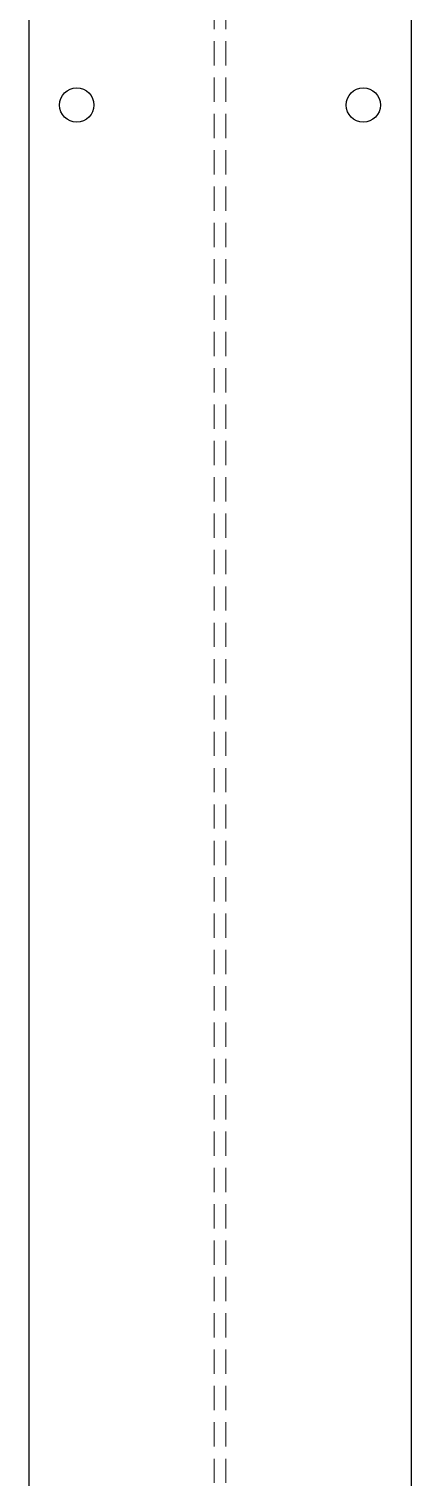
# Model space of a CAD drawing. Header units: millimetres. Extents: x 25083 to 52777, y 24772 to 45779.
# Drawn here: x 47815.3 to 47915.3, y 39413 to 39792.5 of the extents above; entities that cross this region are included whole.
import ezdxf

# ---------------------------------------------------------------- set-up
doc = ezdxf.new("R2010")
doc.units = ezdxf.units.MM
doc.linetypes.add('HIDDEN', pattern=[9.525, 6.35, -3.175])

msp = doc.modelspace()

# ---------------------------------------------------------------- linework, layer by layer
at = {"color": 7, "linetype": 'HIDDEN', "lineweight": 18}
for p, q in [((47863.798, 40703.711), (47863.798, 38386.238)), ((47866.798, 40703.711), (47866.798, 38386.238))]:
    msp.add_line(p, q, dxfattribs=at)
at = {"color": 7, "linetype": 'Continuous', "lineweight": 25}
for p, q in [((47815.298, 39857.56), (47815.298, 38386.238)), ((47915.298, 39857.56), (47915.298, 38386.238))]:
    msp.add_line(p, q, dxfattribs=at)
for centre in [(47827.798, 39772.56), (47902.798, 39772.56)]:
    msp.add_circle(centre, 4.5, dxfattribs=at)

doc.saveas('drawing.dxf')
